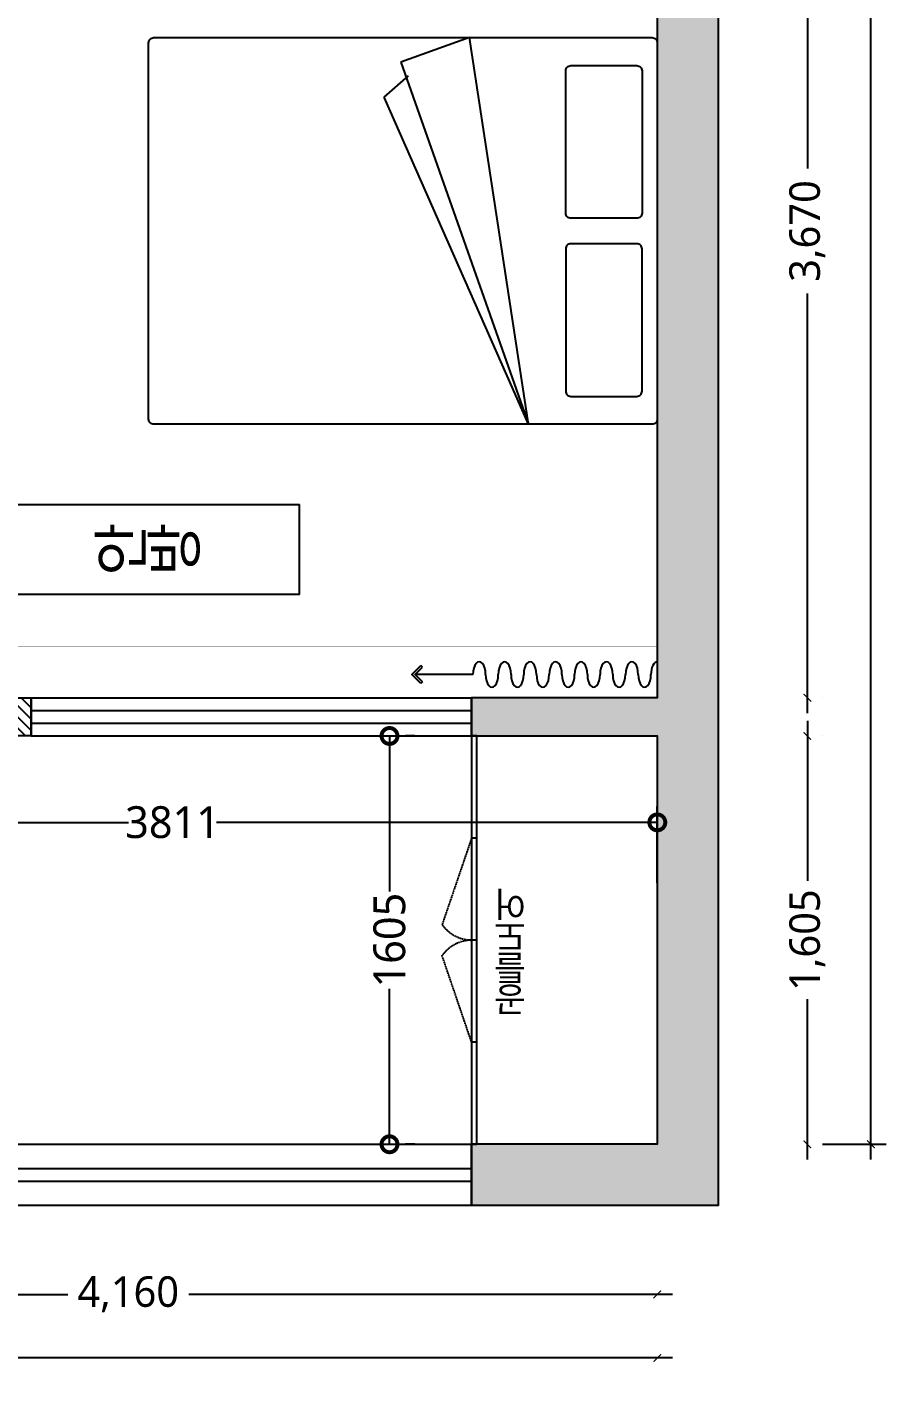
# Model space of a CAD drawing. Header units: millimetres. Extents: x -41292 to 298682, y -22072 to 33155.
# Drawn here: x -28141 to -24744, y 17415 to 22725 of the extents above; entities that cross this region are included whole.
import ezdxf
from ezdxf.enums import TextEntityAlignment as Align

# ---------------------------------------------------------------- set-up
doc = ezdxf.new("R2010")
doc.units = ezdxf.units.MM
doc.linetypes.add('DH-HID2', pattern=[1.2, 0.8, -0.4])
for name, color, linetype in [('0-ELC TEXT', 7, 'Continuous'), ('01. F-소품', 3, 'Continuous'), ('02-WAL', 2, 'Continuous'), ('03-TEXT', 3, 'Continuous'), ('06-FUR', 6, 'Continuous'), ('3.기호.계단선', 30, 'Continuous'), ('A-窗', 4, 'Continuous'), ('CO-DO-FR', 7, 'Continuous'), ('CO-DOOR', 8, 'Continuous'), ('E-立面窗、幕墙', 8, 'Continuous'), ('FU-FURM', 251, 'DH-HID2'), ('S-DIM', 7, 'Continuous'), ('인테리어_가구_제작', 6, 'Continuous'), ('인테리어_벽체_신설', 3, 'Continuous'), ('인테리어_해치_벽체', 8, 'Continuous')]:
    doc.layers.add(name, color=color, linetype=linetype)
doc.styles.add('HY 울릉도 L', font='@Microsoft JhengHei UI Light.ttf')
doc.styles.add('넥슨고딕', font='@Microsoft JhengHei Light.ttf')
doc.styles.add('코레일둥고', font='@Microsoft JhengHei Light.ttf')
doc.dimstyles.new('50', dxfattribs={"dimscale": 50, "dimtxt": 2.5, "dimasz": 2.5, "dimexe": 1.25, "dimexo": 2, "dimtad": 0, "dimdec": 0, "dimtxsty": '넥슨고딕', "dimblk": 'DOTSMALL', "dimcen": 2.5, "dimclrd": 1, "dimclre": 1, "dimclrt": 2, "dimadec": 0, "dimazin": 0, "dimtfac": 1, "dimtdec": 0, "dimtix": 1, "dimtmove": 0, "dimatfit": 3, "dimldrblk": 'DOTSMALL', "dimfxl": 1.25, "dimarcsym": 0})
doc.dimstyles.new('60', dxfattribs={"dimscale": 60, "dimtxt": 2, "dimasz": 0.5, "dimexe": 1, "dimexo": 1, "dimgap": 1, "dimtad": 0, "dimdec": 0, "dimrnd": 0.05, "dimdsep": 46, "dimlunit": 6, "dimtxsty": 'HY 울릉도 L', "dimblk": 'ARCHTICK', "dimcen": 2.5, "dimdle": 1, "dimclrd": 1, "dimclre": 1, "dimclrt": 2, "dimadec": 0, "dimazin": 0, "dimtfac": 1, "dimtdec": 0, "dimtix": 1, "dimtmove": 2, "dimatfit": 3, "dimldrblk": 'ARCHTICK', "dimfxl": 1, "dimlwd": -1, "dimlwe": -1, "dimarcsym": 0})

# ---------------------------------------------------------------- blocks, each defined once
blk = doc.blocks.new('_ArchTick')
at = {"color": 0, "linetype": 'ByBlock', "const_width": 0.15}
blk.add_lwpolyline([(-0.5, -0.5), (0.5, 0.5)], dxfattribs=at)
blk = doc.blocks.new('*D73')
at = {"layer": '3.기호.계단선', "color": 1, "transparency": 16777216}
for p, q in [((-25073.1, 23818.4), (-25073.1, 22169.1)), ((-25013.1, 23758.4), (-25013.1, 23758.4)), ((-25073.1, 20028.4), (-25073.1, 21677.7)), ((-25013.1, 20088.4), (-25013.1, 20088.4))]:
    blk.add_line(p, q, dxfattribs=at)
at = {"layer": 'Defpoints', "color": 0, "transparency": 16777216}
for p in [(-25073.1, 23758.4), (-25073.1, 20088.4), (-25073.1, 20088.4)]:
    blk.add_point(p, dxfattribs=at)
at = {"layer": '3.기호.계단선', "color": 1, "transparency": 16777216, "xscale": 30, "yscale": 30, "zscale": 30}
for p, rotation in [((-25073.1, 23758.4), 90), ((-25073.1, 20088.4), 270)]:
    blk.add_blockref('_ArchTick', p, dxfattribs=dict(at, rotation=rotation))
at = {"layer": '3.기호.계단선', "color": 2, "transparency": 16777216, "insert": (-25073.1, 21923.4), "char_height": 120, "attachment_point": 5, "rotation": 90, "style": 'HY 울릉도 L'}
blk.add_mtext('3,670', dxfattribs=at)
blk = doc.blocks.new('*D74')
at = {"layer": '3.기호.계단선', "color": 1, "transparency": 16777216}
for p, q in [((-25073.1, 19998.4), (-25073.1, 19368.6)), ((-25013.1, 19938.4), (-25013.1, 19938.4)), ((-25073.1, 18273.4), (-25073.1, 18903.3)), ((-25013.1, 18333.4), (-25013.1, 18333.4))]:
    blk.add_line(p, q, dxfattribs=at)
at = {"layer": 'Defpoints', "color": 0, "transparency": 16777216}
for p in [(-25073.1, 19938.4), (-25073.1, 18333.4), (-25073.1, 18333.4)]:
    blk.add_point(p, dxfattribs=at)
at = {"layer": '3.기호.계단선', "color": 1, "transparency": 16777216, "xscale": 30, "yscale": 30, "zscale": 30}
for p, rotation in [((-25073.1, 19938.4), 90), ((-25073.1, 18333.4), 270)]:
    blk.add_blockref('_ArchTick', p, dxfattribs=dict(at, rotation=rotation))
at = {"layer": '3.기호.계단선', "color": 2, "transparency": 16777216, "insert": (-25073.1, 19135.9), "char_height": 120, "attachment_point": 5, "rotation": 90, "style": 'HY 울릉도 L'}
blk.add_mtext('1,605', dxfattribs=at)
blk = doc.blocks.new('*D75')
at = {"layer": '3.기호.계단선', "color": 1, "transparency": 16777216}
for p, q in [((-24823.1, 29223.4), (-24823.1, 24027.7)), ((-25013.1, 29163.4), (-24763.1, 29163.4)), ((-24823.1, 18273.4), (-24823.1, 23469.2)), ((-25013.1, 18333.4), (-24763.1, 18333.4))]:
    blk.add_line(p, q, dxfattribs=at)
at = {"layer": 'Defpoints', "color": 0, "transparency": 16777216}
for p in [(-25073.1, 29163.4), (-25073.1, 18333.4), (-24823.1, 18333.4)]:
    blk.add_point(p, dxfattribs=at)
at = {"layer": '3.기호.계단선', "color": 1, "transparency": 16777216, "xscale": 30, "yscale": 30, "zscale": 30}
for p, rotation in [((-24823.1, 29163.4), 90), ((-24823.1, 18333.4), 270)]:
    blk.add_blockref('_ArchTick', p, dxfattribs=dict(at, rotation=rotation))
at = {"layer": '3.기호.계단선', "color": 2, "transparency": 16777216, "insert": (-24823.1, 23748.4), "char_height": 120, "attachment_point": 5, "rotation": 90, "style": 'HY 울릉도 L'}
blk.add_mtext('10,830', dxfattribs=at)
blk = doc.blocks.new('*D79')
at = {"layer": '3.기호.계단선', "color": 1, "transparency": 16777216}
for p, q in [((-29883.1, 17743.4), (-27980.9, 17743.4)), ((-25603.1, 17743.4), (-27505.4, 17743.4))]:
    blk.add_line(p, q, dxfattribs=at)
at = {"layer": 'Defpoints', "color": 0, "transparency": 16777216}
for p in [(-29823.1, 17743.4), (-25663.1, 17743.4), (-25663.1, 17743.4)]:
    blk.add_point(p, dxfattribs=at)
at = {"layer": '3.기호.계단선', "color": 1, "transparency": 16777216, "xscale": 30, "yscale": 30, "zscale": 30, "rotation": 180}
blk.add_blockref('_ArchTick', (-29823.1, 17743.4), dxfattribs=at)
at = {"layer": '3.기호.계단선', "color": 1, "transparency": 16777216, "xscale": 30, "yscale": 30, "zscale": 30}
blk.add_blockref('_ArchTick', (-25663.1, 17743.4), dxfattribs=at)
at = {"layer": '3.기호.계단선', "color": 2, "transparency": 16777216, "insert": (-27743.1, 17743.4), "char_height": 120, "attachment_point": 5, "style": 'HY 울릉도 L'}
blk.add_mtext('4,160', dxfattribs=at)
blk = doc.blocks.new('*D80')
at = {"layer": '3.기호.계단선', "color": 1, "transparency": 16777216}
for p, q in [((-40683.1, 17493.4), (-33423.8, 17493.4)), ((-25603.1, 17493.4), (-32862.5, 17493.4))]:
    blk.add_line(p, q, dxfattribs=at)
at = {"layer": 'Defpoints', "color": 0, "transparency": 16777216}
for p in [(-40623.1, 17493.4), (-40623.1, 17493.4), (-25663.1, 17493.4)]:
    blk.add_point(p, dxfattribs=at)
at = {"layer": '3.기호.계단선', "color": 1, "transparency": 16777216, "xscale": 30, "yscale": 30, "zscale": 30, "rotation": 180}
blk.add_blockref('_ArchTick', (-40623.1, 17493.4), dxfattribs=at)
at = {"layer": '3.기호.계단선', "color": 1, "transparency": 16777216, "xscale": 30, "yscale": 30, "zscale": 30}
blk.add_blockref('_ArchTick', (-25663.1, 17493.4), dxfattribs=at)
at = {"layer": '3.기호.계단선', "color": 2, "transparency": 16777216, "insert": (-33143.1, 17493.4), "char_height": 120, "attachment_point": 5, "style": 'HY 울릉도 L'}
blk.add_mtext('14,960', dxfattribs=at)
blk = doc.blocks.new('FFSFDF')
at = {"layer": '01. F-소품'}
blk.add_hatch(color=8, dxfattribs=at).paths.add_polyline_path([(1567672.9, 1746751.1), (1567679.9, 1746744.1), (1567715.3, 1746779.4), (1567679.9, 1746814.8), (1567672.9, 1746807.7), (1567701.2, 1746779.4)])
at = {"layer": '01. F-소품', "color": 8}
for p, q in [((1567672.9, 1746807.7), (1567679.9, 1746814.8)), ((1567474.8, 1746779.4), (1567701.2, 1746779.4)), ((1567672.9, 1746751.1), (1567679.9, 1746744.1))]:
    blk.add_line(p, q, dxfattribs=at)
for points in [[(1567679.9, 1746814.8), (1567715.3, 1746779.4), (1567679.9, 1746744.1)], [(1567672.9, 1746807.7), (1567701.2, 1746779.4), (1567672.9, 1746751.1)]]:
    blk.add_lwpolyline(points, dxfattribs=at)
for centre, start_param, end_param in [((1566799.8, 1746779.4), 1.570796, 4.712389), ((1566899.8, 1746779.4), 1.570796, 4.712389), ((1566999.8, 1746779.4), 1.570796, 4.712389), ((1567099.8, 1746779.4), 1.570796, 4.712389), ((1567199.8, 1746779.4), 1.570796, 4.712389), ((1567299.8, 1746779.4), 1.570796, 4.712389), ((1567399.8, 1746779.4), 1.570796, 4.712389), ((1566749.8, 1746779.4), 6.283185, 7.853982), ((1566849.8, 1746779.4), 4.712389, 7.853982), ((1566949.8, 1746779.4), 4.712389, 7.853982), ((1567049.8, 1746779.4), 4.712389, 7.853982), ((1567149.8, 1746779.4), 4.712389, 7.853982), ((1567249.8, 1746779.4), 4.712389, 7.853982), ((1567349.8, 1746779.4), 4.712389, 7.853982), ((1567449.8, 1746779.4), 4.712389, 7.853982)]:
    blk.add_ellipse(centre, major_axis=(0, -50), ratio=0.5, start_param=start_param, end_param=end_param, dxfattribs=at)
blk = doc.blocks.new('shdushs')
at = {"layer": '인테리어_해치_벽체'}
h = blk.add_hatch(color=256, dxfattribs=at)
h.dxf.hatch_style = 1
h.paths.add_polyline_path([(278642.7, 3821.1), (279542.7, 3821.1), (279542.7, 3081.1), (278642.7, 3081.1)], flags=16)
h.paths.add_polyline_path([(277152.7, 3961.1), (277872.7, 3961.1), (277872.7, 151.1), (277922.7, 151.1), (277922.7, 11.1), (277732.7, 11.1), (277732.7, 3821.1), (277732.7, 3821.1), (277732.7, 3821.1), (277152.7, 3821.1)])
h.paths.add_polyline_path([(273717.7, 4561.1), (275322.7, 4561.1), (275322.7, 3821.1), (275272.7, 3821.1), (275272.7, 2461.1), (275322.7, 2461.1), (275322.7, 2321.1), (274602.7, 2321.1), (274602.7, -758.9), (274652.7, -758.9), (274652.7, -898.9), (274462.7, -898.9), (274462.7, 2321.1), (274362.7, 2321.1), (274362.7, 2461.1), (275132.7, 2461.1), (275132.7, 4321.1), (273717.7, 4321.1)])
h.paths.add_polyline_path([(271533.2, 3011.1), (271533.2, 2871.1), (272442.7, 2871.1), (272442.7, 2321.1), (272632.7, 2321.1), (272632.7, 2461.1), (272582.7, 2461.1), (272582.7, 3011.1)])
h.paths.add_polyline_path([(268942.7, 1846.1), (268942.7, 1716.1), (269342.7, 1716.1), (269342.7, -898.9), (271112.7, -906.8), (271112.7, -766.8), (269482.7, -758.9), (269482.7, 2871.1), (270375.8, 2871.1), (270375.8, 3011.1), (269482.7, 3011.1), (269482.7, 4321.1), (270617.7, 4321.1), (270617.7, 4561.1), (269342.7, 4561.1), (269342.7, 1846.1)])
h.paths.add_polyline_path([(276332.7, -2313.9), (277872.7, -2313.9), (277872.7, -2463.9), (276332.7, -2463.9)])
h.paths.add_polyline_path([(275552.7, -898.9), (275552.7, -758.9), (277872.7, -758.9), (277872.7, -898.9)])
h.paths.add_polyline_path([(270682.7, -2463.9), (270342.7, -2463.9), (270342.7, -2313.9), (270682.7, -2313.9)])
h.paths.add_polyline_path([(269842.7, -6133.9), (270682.7, -6133.9), (270682.7, -6283.9), (269842.7, -6283.9)])
h.paths.add_polyline_path([(275142.7, -6283.9), (275681.3, -6283.9), (275681.3, -6133.9), (275382.7, -6133.9), (275382.7, -2463.9), (275432.7, -2463.9), (275432.7, -2313.9), (275142.7, -2313.9), (275142.7, -6283.9)])
h.paths.add_polyline_path([(278812.7, -7888.9), (278812.7, -8128.9), (279782.7, -8128.9), (279782.7, 3961.1), (278502.7, 3961.1), (278502.7, 2941.1), (279542.7, 2941.1), (279542.7, 151.1), (278722.7, 151.1), (278722.7, 11.1), (279542.7, 11.1), (279542.7, -2313.9), (278872.7, -2313.9), (278872.7, -2463.9), (279542.7, -2463.9), (279542.7, -6133.9), (278812.7, -6133.9), (278812.7, -6283.9), (279542.7, -6283.9), (279542.7, -7888.9)])
h.paths.add_polyline_path([(274612.7, -7888.9), (276112.7, -7888.9), (276112.7, -8128.9), (274612.7, -8128.9)])
h.paths.add_polyline_path([(270167.7, -7288.9), (270682.7, -7288.9), (270682.7, -7888.9), (271212.7, -7888.9), (271212.7, -8128.9), (270167.7, -8128.9)])
h.paths.add_polyline_path([(267542.7, -7288.9), (267282.7, -7288.9), (267282.7, -7528.9), (267782.7, -7528.9), (267782.7, -6283.9), (268382.7, -6283.9), (268382.7, -6133.9), (267782.7, -6133.9), (267782.7, -2463.9), (269442.7, -2463.9), (269442.7, -2313.9), (267442.7, -2313.9), (267442.7, -2463.9), (267542.7, -2463.9), (267542.7, -6133.9), (266942.7, -6133.9), (266942.7, -6283.9), (267542.7, -6283.9)])
h.paths.add_polyline_path([(266372.7, 1716.1), (265697.7, 1716.1), (265697.7, -763.9), (266507.7, -763.9), (266507.7, -893.9), (265697.7, -893.9), (265697.7, -2313.9), (266542.7, -2313.9), (266542.7, -2463.9), (264582.7, -2463.9), (264582.7, -6133.9), (265182.7, -6133.9), (265182.7, -6283.9), (264582.7, -6283.9), (264582.7, -7288.9), (265182.7, -7288.9), (265182.7, -7528.9), (264342.7, -7528.9), (264342.7, -2313.9), (265547.7, -2313.9), (265547.7, 1846.1), (266152.7, 1846.1), (266152.7, 2277.9), (266292.7, 2277.9), (266292.7, 1846.1), (266372.7, 1846.1)])
h.paths.add_polyline_path([(266822.7, 1846.1), (268042.7, 1846.1), (268042.7, 1716.1), (267487.7, 1716.1), (267487.7, -893.9), (267307.7, -893.9), (267307.7, -763.9), (267357.7, -763.9), (267357.7, 1716.1), (266822.7, 1716.1)])
h.paths.add_polyline_path([(266342.7, 3961.1), (266152.7, 3961.1), (266152.7, 3177.9), (266292.7, 3177.9), (266292.7, 3821.1), (266342.7, 3821.1)])
at = {"layer": '02-WAL'}
blk.add_lwpolyline([(278812.7, -7888.9), (278812.7, -8128.9), (279782.7, -8128.9), (279782.7, 3961.1), (278502.7, 3961.1), (278502.7, 2941.1), (279542.7, 2941.1), (279542.7, 151.1), (278722.7, 151.1), (278722.7, 11.1), (279542.7, 11.1), (279542.7, -2313.9), (278872.7, -2313.9), (278872.7, -2463.9), (279542.7, -2463.9), (279542.7, -6133.9), (278812.7, -6133.9), (278812.7, -6283.9), (279542.7, -6283.9), (279542.7, -7888.9), (278812.7, -7888.9)], dxfattribs=at)
blk = doc.blocks.new('_DotSmall')
at = {"color": 0, "linetype": 'ByBlock', "const_width": 0.5}
blk.add_lwpolyline([(-0.0625, 0, 1), (0.0625, 0, 1)], format="xyb", close=True, dxfattribs=at)
blk = doc.blocks.new('*D85')
at = {"layer": 'Defpoints', "color": 0, "transparency": 16777216}
for p in [(-26715.9, 19938.4), (-26715.9, 18333.4), (-26715.9, 18333.4)]:
    blk.add_point(p, dxfattribs=at)
at = {"layer": 'S-DIM', "color": 1, "lineweight": -2, "transparency": 16777216}
for p, q in [((-26715.9, 19938.4), (-26715.9, 19327.2)), ((-26615.9, 19938.4), (-26653.4, 19938.4)), ((-26715.9, 18333.4), (-26715.9, 18944.6)), ((-26615.9, 18333.4), (-26653.4, 18333.4))]:
    blk.add_line(p, q, dxfattribs=at)
at = {"layer": 'S-DIM', "color": 1, "lineweight": -2, "transparency": 16777216, "xscale": 125, "yscale": 125, "zscale": 125}
for p, rotation in [((-26715.9, 19938.4), 90), ((-26715.9, 18333.4), 270)]:
    blk.add_blockref('_DotSmall', p, dxfattribs=dict(at, rotation=rotation))
at = {"layer": 'S-DIM', "color": 2, "transparency": 16777216, "insert": (-26715.9, 19135.9), "char_height": 125, "attachment_point": 5, "rotation": 90, "style": '넥슨고딕'}
blk.add_mtext('1605', dxfattribs=at)
blk = doc.blocks.new('*D86')
at = {"layer": 'Defpoints', "color": 0, "transparency": 16777216}
for p in [(-25663.1, 19598.8), (-29474.6, 19260.9), (-25663.1, 19260.9)]:
    blk.add_point(p, dxfattribs=at)
at = {"layer": 'S-DIM', "color": 1, "lineweight": -2, "transparency": 16777216}
for p, q in [((-29474.6, 19360.9), (-29474.6, 19661.3)), ((-25663.1, 19360.9), (-25663.1, 19661.3)), ((-29474.6, 19598.8), (-27742.3, 19598.8)), ((-25663.1, 19598.8), (-27395.5, 19598.8))]:
    blk.add_line(p, q, dxfattribs=at)
at = {"layer": 'S-DIM', "color": 1, "lineweight": -2, "transparency": 16777216, "xscale": 125, "yscale": 125, "zscale": 125, "rotation": 180}
blk.add_blockref('_DotSmall', (-29474.6, 19598.8), dxfattribs=at)
at = {"layer": 'S-DIM', "color": 1, "lineweight": -2, "transparency": 16777216, "xscale": 125, "yscale": 125, "zscale": 125}
blk.add_blockref('_DotSmall', (-25663.1, 19598.8), dxfattribs=at)
at = {"layer": 'S-DIM', "color": 2, "transparency": 16777216, "insert": (-27568.9, 19598.8), "char_height": 125, "attachment_point": 5, "style": '넥슨고딕'}
blk.add_mtext('3811', dxfattribs=at)
blk = doc.blocks.new('zmsclaeseo')
at = {"layer": 'CO-DO-FR', "color": 8}
for p, q in [((622927.3, -45795.4), (623158.7, -44275.4)), ((623158.7, -44275.4), (623428.7, -44371.4)), ((623428.7, -44371.4), (622927.3, -45795.4)), ((623494.7, -44509.4), (623398.7, -44425.4)), ((622927.3, -45795.4), (623494.7, -44509.4))]:
    blk.add_line(p, q, dxfattribs=at)
for points in [[(624420.7, -45775.4), (624420.7, -44295.4, 0.414214), (624400.7, -44275.4), (622440.7, -44275.4, 0.414214), (622420.7, -44295.4), (622420.7, -45775.4, 0.414214), (622440.7, -45795.4), (624400.7, -45795.4, 0.414214)], [(622780.7, -44965.4), (622780.7, -44405.4, 0.414214), (622760.7, -44385.4), (622500.7, -44385.4, 0.414214), (622480.7, -44405.4), (622480.7, -44965.4, 0.414214), (622500.7, -44985.4), (622760.7, -44985.4, 0.414214)], [(622780.7, -45105.4), (622780.7, -45665.4, -0.414214), (622760.7, -45685.4), (622500.7, -45685.4, -0.414214), (622480.7, -45665.4), (622480.7, -45105.4, -0.414214), (622500.7, -45085.4), (622760.7, -45085.4, -0.414214)]]:
    blk.add_lwpolyline(points, format="xyb", close=True, dxfattribs=at)
blk = doc.blocks.new('yqw_1_2700_240')
for p, q in [((-0.5, 0.0444), (0.5, 0.0444)), ((-0.5, -0.0444), (0.5, -0.0444))]:
    blk.add_line(p, q)
at = {"layer": 'E-立面窗、幕墙'}
for p, q in [((-0.5, 0.0093), (0.5, 0.0093)), ((-0.5, -0.0093), (0.5, -0.0093))]:
    blk.add_line(p, q, dxfattribs=at)
blk = doc.blocks.new('sheisdxse')
for p, q in [((344634.2, -36283.9), (344634.2, -36133.9)), ((344634.2, -36283.9), (344634.2, -36133.9)), ((346365.6, -36283.9), (346365.6, -36133.9)), ((346365.6, -38128.9), (346365.6, -37888.9))]:
    blk.add_line(p, q)
at = {"layer": 'A-窗'}
for p, q in [((344634.2, -36133.9), (346365.6, -36133.9)), ((344634.2, -36283.9), (346365.6, -36283.9))]:
    blk.add_line(p, q, dxfattribs=at)
at = {"layer": 'E-立面窗、幕墙'}
for p, q in [((344634.2, -36183.9), (346365.6, -36183.9)), ((344634.2, -36233.9), (346365.6, -36233.9))]:
    blk.add_line(p, q, dxfattribs=at)
at = {"layer": 'A-窗', "xscale": 2700, "yscale": 2700, "zscale": 2700}
blk.add_blockref('yqw_1_2700_240', (345015.6, -38008.9), dxfattribs=at)
at = {"layer": '인테리어_가구_제작', "xscale": -1}
blk.add_blockref('zmsclaeseo', (969516.3, 10736.5), dxfattribs=at)
blk = doc.blocks.new('shesevd')
at = {"layer": '인테리어_해치_벽체'}
h = blk.add_hatch(dxfattribs=at)
h.set_pattern_fill('ANSI31', color=256, scale=250, angle=450)
h.set_pattern_definition([(135, (100, 0), (-22.097087, -22.097087), [])])
h.paths.add_polyline_path([(343234.2, -36133.9), (343534.2, -36133.9), (343534.2, -36283.9), (343234.2, -36283.9)])
h.paths.add_polyline_path([(344434.2, -36133.9), (344634.2, -36133.9), (344634.2, -36283.9), (344434.2, -36283.9)])
at = {"layer": '인테리어_벽체_신설'}
blk.add_lwpolyline([(344434.2, -36133.9), (344634.2, -36133.9), (344634.2, -36283.9), (344434.2, -36283.9)], close=True, dxfattribs=at)

msp = doc.modelspace()

# ---------------------------------------------------------------- linework, layer by layer
at = {"layer": '0-ELC TEXT'}
msp.add_line((-27069.77, 20495.16), (-27069.77, 20848.92), dxfattribs=at)
msp.add_lwpolyline([(-27069.77, 20495.16), (-28276.97, 20495.16), (-28276.97, 20848.92), (-27069.77, 20848.92)], dxfattribs=at)
at = {"layer": '06-FUR'}
for p, q in [((-26373.14, 19537.17), (-26393.14, 19537.17)), ((-26373.14, 19135.92), (-26393.14, 19135.92)), ((-26373.14, 18734.67), (-26393.14, 18734.67))]:
    msp.add_line(p, q, dxfattribs=at)
msp.add_lwpolyline([(-26393.14, 19938.42), (-26393.14, 18333.42), (-26373.14, 18333.42), (-26373.14, 19938.42), (-26393.14, 19938.42)], dxfattribs=at)
at = {"layer": 'CO-DOOR', "color": 8, "const_width": 1}
msp.add_lwpolyline([(-25663.14, 20288.42), (-29123.14, 20288.42)], dxfattribs=at)
at = {"layer": 'FU-FURM'}
for p, q in [((-26393.14, 19537.17), (-26509.27, 19196.51)), ((-26393.14, 18734.67), (-26509.27, 19075.33))]:
    msp.add_line(p, q, dxfattribs=at)
for centre, start, end in [((-26390.39, 19282.76), 215.96422, 268.92779), ((-26390.39, 18989.07), 91.07221, 144.03578)]:
    msp.add_arc(centre, 146.87, start, end, dxfattribs=at)

# ---------------------------------------------------------------- block references
msp.add_blockref('shdushs', (-305205.87, 26222.34))
at = {"color": 8, "rotation": 180}
msp.add_blockref('FFSFDF', (1541086.62, 1766959.35), dxfattribs=at)

# ---------------------------------------------------------------- texts
at = {"layer": '0-ELC TEXT', "style": '코레일둥고'}
msp.add_text('공틀도어', height=100, rotation=90, dxfattribs=at).set_placement((-26196.19, 18831.5))
at = {"layer": '03-TEXT', "style": '코레일둥고'}
msp.add_text('안방', height=166.667, dxfattribs=at).set_placement((-27678.34, 20595.47), align=Align.CENTER)

# ---------------------------------------------------------------- dimensions: what is measured, and where the dimension line sits
at = {"layer": '3.기호.계단선'}
for base, p1, p2, picture, middle in [((-24823.14, 18333.42), (-25073.14, 29163.42), (-25073.14, 18333.42), '*D75', (-24823.14, 23748.42)), ((-25073.14, 20088.42), (-25073.14, 23758.42), (-25073.14, 20088.42), '*D73', (-25073.14, 21923.42)), ((-25073.14, 18333.42), (-25073.14, 19938.42), (-25073.14, 18333.42), '*D74', (-25073.14, 19135.92))]:
    dim = msp.add_linear_dim(base=base, p1=p1, p2=p2, angle=90, dimstyle='60', dxfattribs=at)
    dim.commit()
    dim.dimension.update_dxf_attribs({"geometry": picture, "text_midpoint": middle})
for base, p1, p2, picture, middle in [((-25663.14, 17743.42), (-29823.14, 17743.42), (-25663.14, 17743.42), '*D79', (-27743.14, 17743.42)), ((-40623.14, 17493.42), (-25663.14, 17493.42), (-40623.14, 17493.42), '*D80', (-33143.14, 17493.42))]:
    dim = msp.add_linear_dim(base=base, p1=p1, p2=p2, dimstyle='60', dxfattribs=at)
    dim.commit()
    dim.dimension.update_dxf_attribs({"geometry": picture, "text_midpoint": middle})
at = {"layer": 'S-DIM'}
dim = msp.add_linear_dim(base=(-26715.87, 18333.42), p1=(-26715.87, 19938.42), p2=(-26715.87, 18333.42), angle=90, dimstyle='50', dxfattribs=at)
dim.commit()
dim.dimension.update_dxf_attribs({"geometry": '*D85', "text_midpoint": (-26715.87, 19135.92)})
dim = msp.add_linear_dim(base=(-25663.14, 19598.84), p1=(-29474.58, 19260.92), p2=(-25663.14, 19260.92), dimstyle='50', dxfattribs=at)
dim.commit()
dim.dimension.update_dxf_attribs({"geometry": '*D86', "text_midpoint": (-27568.86, 19598.84)})

# ---------------------------------------------------------------- next in the draw order: block references
msp.add_blockref('sheisdxse', (-372758.77, 56222.34))

# ---------------------------------------------------------------- next in the draw order: block references
msp.add_blockref('shesevd', (-372758.77, 56222.34))

doc.saveas('drawing.dxf')
